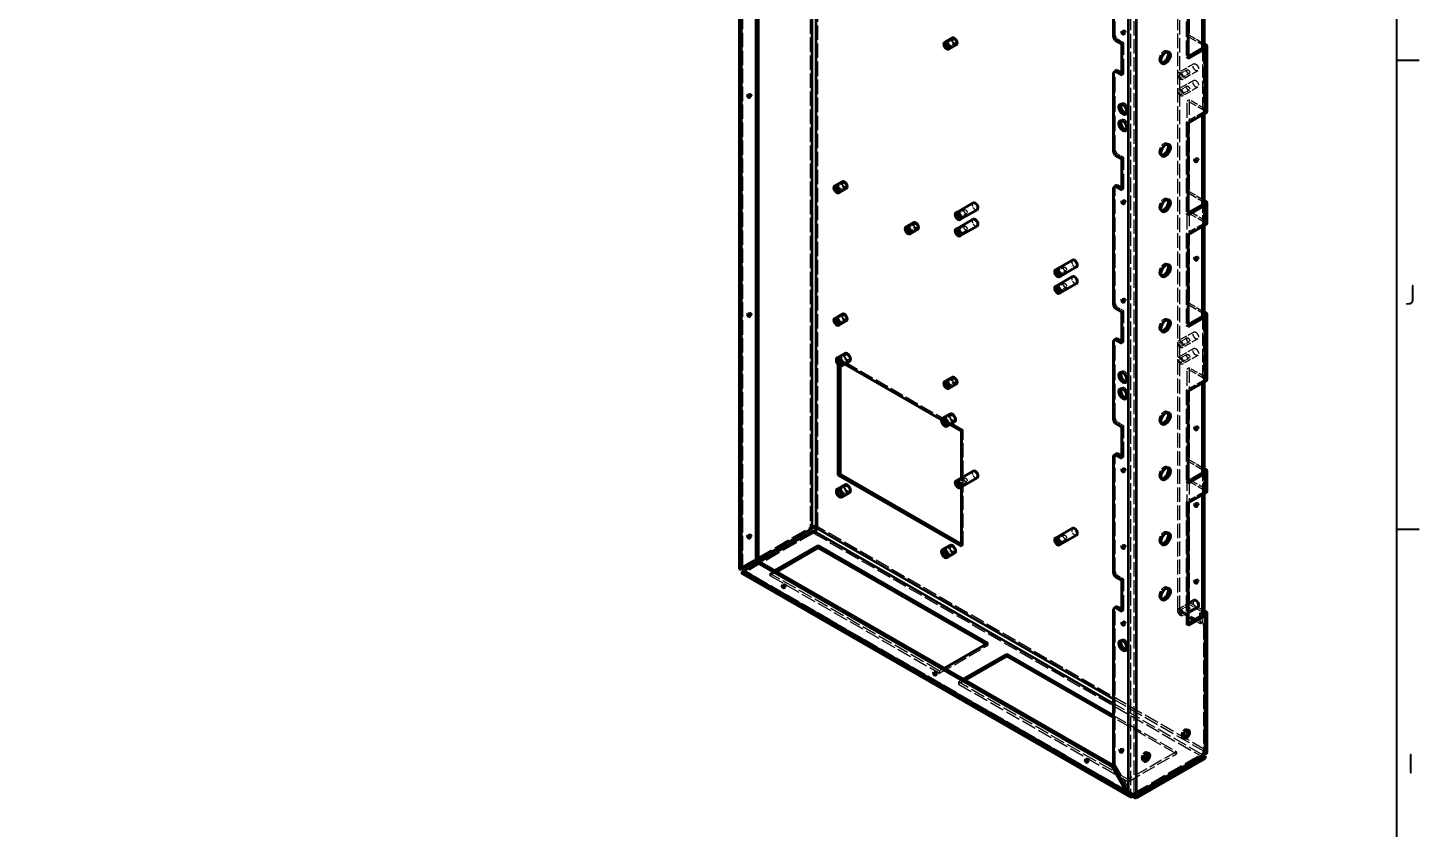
# Model space of a CAD drawing. Header units: millimetres. Extents: x 0 to 2378, y 0 to 1682.
# Drawn here: x 1929.4 to 2344.8, y 1172.1 to 1411.3 of the extents above; entities that cross this region are included whole.
import ezdxf

# ---------------------------------------------------------------- set-up
doc = ezdxf.new("R2010")
doc.units = ezdxf.units.MM
doc.header["$LTSCALE"] = 2
doc.linetypes.add('DASHED', pattern=[0.2067, 0.1654, -0.0413])
doc.layers.get('0').update_dxf_attribs({"color": 3, "lineweight": 25})
for name, color, linetype, lineweight in [('가려진 것(ISO)', 2, 'DASHED', 18), ('가려진 좁은 것(ISO)', 2, 'DASHED', 18), ('가시적인 것(ISO)', 3, 'Continuous', 40), ('가시적인 좁은 것(ISO)', 3, 'Continuous', 35), ('경계(ISO)', 7, 'Continuous', 25)]:
    doc.layers.add(name, color=color, linetype=linetype, lineweight=lineweight)
doc.styles.add('문자 텍스트_M2B', font='isocp.shx')

# ---------------------------------------------------------------- blocks, each defined once
blk = doc.blocks.new('경계 Default Border')
at = {"layer": '경계(ISO)'}
for p, q in [((1169, 700.83), (1172.4, 700.83)), ((1169, 630.75), (1172.4, 630.75))]:
    blk.add_line(p, q, dxfattribs=at)
at = {"layer": '경계(ISO)', "flags": 128}
blk.add_lwpolyline([(20, 20), (20, 821), (1169, 821), (1169, 20), (20, 20)], dxfattribs=at)
at = {"layer": '경계(ISO)', "color": 2, "char_height": 3, "attachment_point": 7, "style": '문자 텍스트_M2B'}
for s, insert in [('J', (1170.23, 664.26)), ('I', (1170.71, 594.21))]:
    blk.add_mtext(s, dxfattribs=dict(at, insert=insert))

msp = doc.modelspace()

# ---------------------------------------------------------------- linework, layer by layer
at = {"layer": '가려진 것(ISO)', "ltscale": 13.032638}
msp.add_line((2142.666, 1249.653), (2142.666, 1535.958), dxfattribs=at)
at = {"layer": '가려진 것(ISO)', "ltscale": 12.993296}
msp.add_line((2273.291, 1237.421), (2273.291, 1483.339), dxfattribs=at)
at = {"layer": '가려진 것(ISO)', "ltscale": 13.118032}
msp.add_line((2272.725, 1237.096), (2272.725, 1476.507), dxfattribs=at)
at = {"layer": '가려진 것(ISO)', "ltscale": 13.001935}
for p, q in [((2254.057, 1408.915), (2254.057, 1444.07)), ((2254.057, 1328.796), (2254.057, 1363.95)), ((2254.057, 1248.676), (2254.057, 1283.831))]:
    msp.add_line(p, q, dxfattribs=at)
at = {"layer": '가려진 것(ISO)', "ltscale": 13.546203}
for p, q in [((2275.554, 1408.784), (2275.554, 1436.254)), ((2276.119, 1436.58), (2276.119, 1409.11)), ((2275.271, 1429.902), (2275.271, 1402.432)), ((2275.554, 1362.021), (2275.554, 1389.49)), ((2276.119, 1389.816), (2276.119, 1362.346)), ((2275.271, 1383.138), (2275.271, 1355.668)), ((2275.554, 1328.665), (2275.554, 1356.134)), ((2276.119, 1356.46), (2276.119, 1328.99)), ((2275.271, 1349.782), (2275.271, 1322.312)), ((2275.554, 1281.901), (2275.554, 1309.371)), ((2276.119, 1309.696), (2276.119, 1282.227)), ((2275.271, 1303.018), (2275.271, 1275.549)), ((2275.554, 1239.388), (2275.554, 1276.015)), ((2276.119, 1276.34), (2276.119, 1239.714)), ((2275.271, 1269.662), (2275.271, 1233.036))]:
    msp.add_line(p, q, dxfattribs=at)
at = {"layer": '가려진 것(ISO)', "ltscale": 0.761779}
for p, q in [((2253.492, 1408.589), (2254.057, 1408.915)), ((2256.64, 1410.574), (2256.075, 1410.248)), ((2257.131, 1409.722), (2256.566, 1409.396)), ((2276.119, 1409.11), (2275.554, 1408.784)), ((2254.623, 1407.935), (2254.057, 1407.61)), ((2256.037, 1406.47), (2256.603, 1406.795)), ((2269.523, 1404.368), (2270.089, 1404.042)), ((2267.527, 1400.902), (2268.092, 1400.576)), ((2275.271, 1402.432), (2275.836, 1402.758)), ((2275.271, 1402.432), (2275.836, 1402.106)), ((2254.057, 1398.287), (2253.492, 1397.961)), ((2256.037, 1397.801), (2256.603, 1397.475)), ((2256.037, 1397.149), (2256.603, 1397.475)), ((2144.918, 1391.603), (2144.352, 1391.277)), ((2145.408, 1390.751), (2144.843, 1390.425)), ((2256.038, 1388.73), (2255.472, 1388.404)), ((2276.119, 1389.816), (2275.554, 1389.49)), ((2256.038, 1383.824), (2255.472, 1383.499)), ((2257.734, 1385.783), (2257.169, 1385.458)), ((2257.734, 1380.878), (2257.169, 1380.552)), ((2275.836, 1382.812), (2275.271, 1383.138)), ((2269.523, 1376.735), (2270.089, 1376.409)), ((2253.492, 1374.252), (2254.057, 1374.578)), ((2254.623, 1373.598), (2254.057, 1373.273)), ((2256.037, 1372.133), (2256.603, 1372.458)), ((2267.527, 1373.269), (2268.092, 1372.943)), ((2278.419, 1372.428), (2277.854, 1372.102)), ((2278.91, 1371.575), (2278.345, 1371.25)), ((2254.057, 1363.95), (2253.492, 1363.624)), ((2256.037, 1363.464), (2256.603, 1363.138)), ((2256.037, 1362.813), (2256.603, 1363.138)), ((2256.64, 1359.886), (2256.075, 1359.56)), ((2257.131, 1359.034), (2256.566, 1358.708)), ((2269.523, 1360.221), (2270.089, 1359.895)), ((2275.554, 1362.021), (2276.119, 1362.346)), ((2267.527, 1356.754), (2268.092, 1356.429)), ((2275.271, 1355.668), (2275.836, 1355.994)), ((2275.271, 1355.668), (2275.836, 1355.343)), ((2276.119, 1356.46), (2275.554, 1356.134)), ((2275.836, 1349.456), (2275.271, 1349.782)), ((2278.419, 1342.996), (2277.854, 1342.67)), ((2278.91, 1342.144), (2278.345, 1341.818)), ((2269.523, 1340.763), (2270.089, 1340.437)), ((2267.527, 1337.297), (2268.092, 1336.971)), ((2256.64, 1330.454), (2256.075, 1330.129)), ((2257.131, 1329.602), (2256.566, 1329.276)), ((2144.918, 1326.199), (2144.352, 1325.873)), ((2145.408, 1325.347), (2144.843, 1325.021)), ((2253.492, 1328.47), (2254.057, 1328.796)), ((2254.623, 1327.816), (2254.057, 1327.49)), ((2256.037, 1326.35), (2256.603, 1326.676)), ((2276.119, 1328.99), (2275.554, 1328.665)), ((2269.523, 1324.249), (2270.089, 1323.923)), ((2275.271, 1322.312), (2275.836, 1322.638)), ((2275.271, 1322.312), (2275.836, 1321.987)), ((2254.057, 1318.168), (2253.492, 1317.842)), ((2256.037, 1317.681), (2256.603, 1317.356)), ((2256.037, 1317.03), (2256.603, 1317.356)), ((2267.527, 1320.782), (2268.092, 1320.457)), ((2171.326, 1311.918), (2171.892, 1312.243)), ((2275.554, 1309.371), (2276.119, 1309.696)), ((2256.038, 1308.61), (2255.472, 1308.284)), ((2257.734, 1305.664), (2257.169, 1305.338)), ((2256.038, 1303.705), (2255.472, 1303.379)), ((2257.734, 1300.758), (2257.169, 1300.433)), ((2275.836, 1302.693), (2275.271, 1303.018)), ((2269.523, 1296.616), (2270.089, 1296.29)), ((2253.492, 1294.133), (2254.057, 1294.459)), ((2254.623, 1293.479), (2254.057, 1293.153)), ((2256.037, 1292.013), (2256.603, 1292.339)), ((2267.527, 1293.149), (2268.092, 1292.823)), ((2278.419, 1292.308), (2277.854, 1291.982)), ((2208.096, 1290.743), (2208.661, 1291.069)), ((2278.91, 1291.456), (2278.345, 1291.13)), ((2254.057, 1283.831), (2253.492, 1283.505)), ((2256.037, 1283.344), (2256.603, 1283.019)), ((2256.037, 1282.693), (2256.603, 1283.019)), ((2256.64, 1279.767), (2256.075, 1279.441)), ((2269.523, 1280.101), (2270.089, 1279.775)), ((2275.554, 1281.901), (2276.119, 1282.227)), ((2257.131, 1278.914), (2256.566, 1278.588)), ((2267.527, 1276.635), (2268.092, 1276.309)), ((2275.271, 1275.549), (2275.836, 1275.874)), ((2275.271, 1275.549), (2275.836, 1275.223)), ((2275.554, 1276.015), (2276.119, 1276.34)), ((2275.836, 1269.337), (2275.271, 1269.662)), ((2278.419, 1269.417), (2277.854, 1269.091)), ((2278.91, 1268.564), (2278.345, 1268.239)), ((2144.918, 1259.978), (2144.352, 1259.652)), ((2145.408, 1259.125), (2144.843, 1258.8)), ((2163.548, 1261.869), (2162.982, 1262.195)), ((2163.548, 1261.677), (2162.982, 1262.003)), ((2163.948, 1260.985), (2163.948, 1260.33)), ((2164.113, 1260.889), (2164.113, 1260.235)), ((2164.679, 1261.869), (2165.245, 1262.195)), ((2269.523, 1260.643), (2270.089, 1260.318)), ((2208.096, 1257.058), (2208.661, 1256.732)), ((2208.096, 1256.406), (2208.661, 1256.732)), ((2256.64, 1256.875), (2256.075, 1256.549)), ((2257.131, 1256.023), (2256.566, 1255.697)), ((2267.527, 1257.177), (2268.092, 1256.851)), ((2143.3, 1249.097), (2142.735, 1248.771)), ((2150.961, 1248.266), (2150.961, 1247.612)), ((2253.492, 1248.35), (2254.057, 1248.676)), ((2254.623, 1247.696), (2254.057, 1247.37)), ((2256.037, 1246.23), (2256.603, 1246.556)), ((2278.419, 1246.525), (2277.854, 1246.2)), ((2155.241, 1245.122), (2154.676, 1244.796)), ((2155.732, 1244.269), (2155.167, 1243.943)), ((2269.523, 1244.129), (2270.089, 1243.803)), ((2278.91, 1245.673), (2278.345, 1245.347)), ((2254.057, 1238.048), (2253.492, 1237.722)), ((2267.527, 1240.663), (2268.092, 1240.337)), ((2275.554, 1239.388), (2276.119, 1239.714)), ((2256.037, 1237.562), (2256.603, 1237.236)), ((2256.037, 1236.91), (2256.603, 1237.236)), ((2256.64, 1233.984), (2256.075, 1233.658)), ((2273.291, 1237.421), (2272.725, 1237.096)), ((2279.513, 1236.457), (2280.079, 1236.782)), ((2280.079, 1236.782), (2280.645, 1236.457)), ((2257.131, 1233.132), (2256.566, 1232.806)), ((2275.836, 1233.362), (2275.271, 1233.036)), ((2275.271, 1233.036), (2275.836, 1232.71)), ((2280.079, 1233.512), (2279.513, 1233.186)), ((2280.928, 1233.024), (2280.362, 1233.349)), ((2280.362, 1232.698), (2280.928, 1233.024)), ((2216.015, 1227.418), (2216.015, 1226.764)), ((2256.038, 1228.491), (2255.472, 1228.165)), ((2257.734, 1225.544), (2257.169, 1225.218)), ((2200.496, 1219.061), (2199.93, 1218.735)), ((2200.987, 1218.209), (2200.421, 1217.883)), ((2201.59, 1219.111), (2201.59, 1218.457)), ((2207.247, 1215.853), (2207.247, 1215.199)), ((2275.404, 1201.712), (2275.969, 1201.387)), ((2274.006, 1199.286), (2274.572, 1198.96)), ((2245.751, 1193), (2245.185, 1192.675)), ((2256.075, 1195.967), (2255.509, 1195.641)), ((2256.566, 1195.114), (2256, 1194.789)), ((2262.127, 1192.445), (2262.693, 1192.119)), ((2263.524, 1194.871), (2264.09, 1194.546)), ((2272.301, 1195.005), (2272.301, 1194.351)), ((2279.796, 1194.272), (2279.796, 1193.618)), ((2280.362, 1195.252), (2280.928, 1195.577)), ((2246.242, 1192.148), (2245.676, 1191.822)), ((2253.492, 1190.685), (2254.057, 1191.011)), ((2257.876, 1186.698), (2257.876, 1186.044)), ((2258.583, 1183.173), (2258.017, 1182.847))]:
    msp.add_line(p, q, dxfattribs=at)
at = {"layer": '가려진 것(ISO)', "ltscale": 1.077359}
for p, q in [((2254.057, 1408.915), (2254.623, 1407.935)), ((2254.623, 1398.615), (2254.057, 1398.287)), ((2254.057, 1374.578), (2254.623, 1373.598)), ((2254.623, 1364.278), (2254.057, 1363.95)), ((2254.057, 1328.796), (2254.623, 1327.816)), ((2254.623, 1318.496), (2254.057, 1318.168)), ((2254.057, 1294.459), (2254.623, 1293.479)), ((2254.623, 1284.159), (2254.057, 1283.831)), ((2254.057, 1248.676), (2254.623, 1247.696)), ((2254.623, 1238.376), (2254.057, 1238.048))]:
    msp.add_line(p, q, dxfattribs=at)
at = {"layer": '가려진 것(ISO)', "ltscale": 6.856808}
for p, q in [((2280.645, 1405.852), (2275.554, 1408.784)), ((2280.645, 1386.558), (2275.554, 1389.49)), ((2280.362, 1386.07), (2275.271, 1383.138)), ((2280.645, 1359.089), (2275.554, 1362.021)), ((2280.596, 1358.926), (2280.596, 1353.04)), ((2280.645, 1353.202), (2275.554, 1356.134)), ((2280.362, 1352.714), (2275.271, 1349.782)), ((2280.645, 1325.733), (2275.554, 1328.665)), ((2280.645, 1306.439), (2275.554, 1309.371)), ((2280.362, 1305.95), (2275.271, 1303.018)), ((2275.554, 1281.901), (2280.645, 1278.969)), ((2280.645, 1273.083), (2275.554, 1276.015)), ((2280.596, 1278.806), (2280.596, 1272.92)), ((2280.362, 1272.594), (2275.271, 1269.662))]:
    msp.add_line(p, q, dxfattribs=at)
at = {"layer": '가려진 것(ISO)', "ltscale": 6.094929}
for p, q in [((2276.119, 1409.11), (2280.645, 1406.504)), ((2277.51, 1400.495), (2272.985, 1397.889)), ((2278.688, 1398.45), (2274.162, 1395.844)), ((2277.51, 1395.59), (2272.985, 1392.984)), ((2278.688, 1393.545), (2274.162, 1390.939)), ((2276.119, 1362.346), (2280.645, 1359.74)), ((2276.119, 1328.99), (2280.645, 1326.384)), ((2277.51, 1320.375), (2272.985, 1317.769)), ((2278.688, 1318.33), (2274.162, 1315.724)), ((2277.51, 1315.47), (2272.985, 1312.864)), ((2278.688, 1313.425), (2274.162, 1310.819)), ((2276.119, 1282.227), (2280.645, 1279.621)), ((2275.554, 1239.388), (2280.079, 1236.782)), ((2276.119, 1239.714), (2280.645, 1237.108))]:
    msp.add_line(p, q, dxfattribs=at)
at = {"layer": '가려진 것(ISO)', "ltscale": 3.047415}
for p, q in [((2205.651, 1407.801), (2203.388, 1406.498)), ((2206.298, 1406.677), (2204.035, 1405.374)), ((2275.513, 1398.731), (2273.25, 1397.428)), ((2276.16, 1397.607), (2273.897, 1396.304)), ((2275.513, 1393.826), (2273.25, 1392.523)), ((2276.16, 1392.702), (2273.897, 1391.399)), ((2172.841, 1364.888), (2170.578, 1363.585)), ((2173.488, 1363.765), (2171.225, 1362.462)), ((2209.045, 1356.888), (2206.782, 1355.585)), ((2209.692, 1355.764), (2207.429, 1354.461)), ((2194.125, 1352.632), (2191.862, 1351.329)), ((2194.772, 1351.508), (2192.509, 1350.205)), ((2209.045, 1351.983), (2206.782, 1350.68)), ((2209.692, 1350.859), (2207.429, 1349.556)), ((2238.743, 1339.786), (2236.48, 1338.483)), ((2239.39, 1338.662), (2237.128, 1337.359)), ((2238.743, 1334.881), (2236.48, 1333.578)), ((2239.39, 1333.757), (2237.128, 1332.454)), ((2172.841, 1325.319), (2170.578, 1324.016)), ((2173.488, 1324.195), (2171.225, 1322.892)), ((2275.513, 1318.612), (2273.25, 1317.309)), ((2276.16, 1317.488), (2273.897, 1316.185)), ((2173.6, 1313.539), (2171.338, 1312.236)), ((2275.513, 1313.706), (2273.25, 1312.403)), ((2174.426, 1312.106), (2172.163, 1310.803)), ((2276.16, 1312.583), (2273.897, 1311.28)), ((2205.651, 1306.425), (2203.388, 1305.122)), ((2206.298, 1305.301), (2204.035, 1303.998)), ((2204.996, 1295.46), (2202.733, 1294.157)), ((2205.821, 1294.027), (2203.558, 1292.724)), ((2209.045, 1276.768), (2206.782, 1275.465)), ((2209.692, 1275.645), (2207.429, 1274.342)), ((2173.6, 1274.297), (2171.338, 1272.994)), ((2174.426, 1272.864), (2172.163, 1271.561)), ((2238.743, 1259.666), (2236.48, 1258.363)), ((2204.996, 1256.218), (2202.733, 1254.915)), ((2205.821, 1254.785), (2203.558, 1253.482)), ((2239.39, 1258.542), (2237.128, 1257.239)), ((2275.513, 1238.492), (2273.25, 1237.189)), ((2276.16, 1237.368), (2273.897, 1236.065))]:
    msp.add_line(p, q, dxfattribs=at)
at = {"layer": '가려진 것(ISO)', "ltscale": 2.666475}
for p, q in [((2256.603, 1406.795), (2254.623, 1407.935)), ((2256.603, 1372.458), (2254.623, 1373.598)), ((2256.603, 1326.676), (2254.623, 1327.816)), ((2256.603, 1292.339), (2254.623, 1293.479)), ((2256.603, 1246.556), (2254.623, 1247.696))]:
    msp.add_line(p, q, dxfattribs=at)
at = {"layer": '가려진 것(ISO)', "ltscale": 13.788098}
for p, q in [((2256.603, 1397.475), (2256.603, 1406.795)), ((2256.603, 1363.138), (2256.603, 1372.458)), ((2256.603, 1317.356), (2256.603, 1326.676)), ((2256.603, 1283.019), (2256.603, 1292.339)), ((2256.603, 1237.236), (2256.603, 1246.556))]:
    msp.add_line(p, q, dxfattribs=at)
at = {"layer": '가려진 것(ISO)', "ltscale": 11.803054}
for p, q in [((2280.079, 1405.201), (2280.079, 1385.255)), ((2280.079, 1325.081), (2280.079, 1305.136))]:
    msp.add_line(p, q, dxfattribs=at)
at = {"layer": '가려진 것(ISO)', "ltscale": 14.095494}
for p, q in [((2280.569, 1405.57), (2280.569, 1386.515)), ((2280.569, 1325.451), (2280.569, 1306.395))]:
    msp.add_line(p, q, dxfattribs=at)
at = {"layer": '가려진 것(ISO)', "ltscale": 14.271892}
for p, q in [((2280.596, 1405.69), (2280.596, 1386.395)), ((2280.596, 1325.57), (2280.596, 1306.276))]:
    msp.add_line(p, q, dxfattribs=at)
at = {"layer": '가려진 것(ISO)', "ltscale": 14.029995}
for p, q in [((2254.057, 1374.578), (2254.057, 1398.287)), ((2254.057, 1294.459), (2254.057, 1318.168))]:
    msp.add_line(p, q, dxfattribs=at)
at = {"layer": '가려진 것(ISO)', "ltscale": 6.475868}
for p, q in [((2280.928, 1387.047), (2276.119, 1389.816)), ((2280.928, 1353.691), (2276.119, 1356.46)), ((2280.928, 1306.927), (2276.119, 1309.696)), ((2280.928, 1273.571), (2276.119, 1276.34))]:
    msp.add_line(p, q, dxfattribs=at)
at = {"layer": '가려진 것(ISO)', "ltscale": 0.101972}
for p, q in [((2280.569, 1386.515), (2280.645, 1386.558)), ((2280.569, 1353.159), (2280.645, 1353.202)), ((2280.569, 1306.395), (2280.645, 1306.439)), ((2280.569, 1273.039), (2280.645, 1273.083))]:
    msp.add_line(p, q, dxfattribs=at)
at = {"layer": '가려진 것(ISO)', "ltscale": 1.138307}
for p, q in [((2280.645, 1386.558), (2280.645, 1385.581)), ((2280.645, 1353.202), (2280.645, 1352.225)), ((2280.645, 1306.439), (2280.645, 1305.461)), ((2280.645, 1273.083), (2280.645, 1272.106))]:
    msp.add_line(p, q, dxfattribs=at)
at = {"layer": '가려진 것(ISO)', "ltscale": 6.579017}
for p, q in [((2280.569, 1358.807), (2280.569, 1353.159)), ((2280.569, 1278.687), (2280.569, 1273.039))]:
    msp.add_line(p, q, dxfattribs=at)
at = {"layer": '가려진 것(ISO)', "ltscale": 7.615746}
for p, q in [((2280.079, 1358.437), (2280.079, 1351.899)), ((2280.079, 1278.318), (2280.079, 1271.78))]:
    msp.add_line(p, q, dxfattribs=at)
at = {"layer": '가려진 것(ISO)', "ltscale": 2.612929}
msp.add_line((2171.326, 1311.918), (2173.266, 1310.8), dxfattribs=at)
at = {"layer": '가려진 것(ISO)', "ltscale": 1.362127}
msp.add_line((2171.326, 1310.748), (2171.326, 1311.918), dxfattribs=at)
at = {"layer": '가려진 것(ISO)', "ltscale": 12.578616}
msp.add_line((2208.661, 1291.069), (2171.892, 1312.243), dxfattribs=at)
at = {"layer": '가려진 것(ISO)', "ltscale": 2.23791}
msp.add_line((2171.892, 1312.243), (2171.892, 1310.322), dxfattribs=at)
at = {"layer": '가려진 것(ISO)', "ltscale": 3.343554}
msp.add_line((2202.179, 1294.151), (2204.662, 1292.721), dxfattribs=at)
at = {"layer": '가려진 것(ISO)', "ltscale": 12.699565}
msp.add_line((2208.661, 1256.732), (2208.661, 1291.069), dxfattribs=at)
at = {"layer": '가려진 것(ISO)', "ltscale": 3.172276}
msp.add_line((2208.096, 1276.835), (2208.096, 1274.112), dxfattribs=at)
at = {"layer": '가려진 것(ISO)', "ltscale": 14.126754}
for p, q in [((2142.335, 1250.113), (2162.982, 1262.003)), ((2163.948, 1260.33), (2143.3, 1248.44)), ((2259.714, 1182.71), (2280.362, 1194.6))]:
    msp.add_line(p, q, dxfattribs=at)
at = {"layer": '가려진 것(ISO)', "ltscale": 0.223049}
for p, q in [((2162.982, 1262.003), (2162.982, 1262.195)), ((2164.113, 1260.235), (2163.948, 1260.33)), ((2253.492, 1190.874), (2253.657, 1190.779))]:
    msp.add_line(p, q, dxfattribs=at)
at = {"layer": '가려진 것(ISO)', "ltscale": 10.946984}
for p, q in [((2143.3, 1249.097), (2147.826, 1251.723)), ((2258.183, 1182.94), (2253.657, 1190.779)), ((2254.057, 1191.011), (2258.583, 1183.173))]:
    msp.add_line(p, q, dxfattribs=at)
at = {"layer": '가려진 것(ISO)', "ltscale": 6.121499}
msp.add_line((2147.845, 1251.712), (2143.3, 1249.094), dxfattribs=at)
at = {"layer": '가려진 것(ISO)', "ltscale": 13.191597}
msp.add_line((2258.75, 1182.342), (2143.066, 1248.96), dxfattribs=at)
at = {"layer": '가려진 것(ISO)', "ltscale": 1.931167}
for p, q in [((2150.961, 1248.266), (2152.395, 1249.092)), ((2203.024, 1219.937), (2201.59, 1219.111)), ((2207.247, 1215.853), (2208.681, 1216.679))]:
    msp.add_line(p, q, dxfattribs=at)
at = {"layer": '가려진 것(ISO)', "ltscale": 2.695997}
for p, q in [((2152.963, 1248.765), (2150.961, 1247.612)), ((2209.249, 1216.352), (2207.247, 1215.199))]:
    msp.add_line(p, q, dxfattribs=at)
at = {"layer": '가려진 것(ISO)', "ltscale": 13.322913}
for p, q in [((2201.59, 1219.111), (2150.961, 1248.266)), ((2150.961, 1247.612), (2201.59, 1218.457)), ((2257.876, 1186.698), (2207.247, 1215.853)), ((2207.247, 1215.199), (2257.876, 1186.044))]:
    msp.add_line(p, q, dxfattribs=at)
at = {"layer": '가려진 것(ISO)', "ltscale": 12.652134}
msp.add_line((2254.057, 1191.011), (2254.057, 1238.048), dxfattribs=at)
at = {"layer": '가려진 것(ISO)', "ltscale": 3.840503}
msp.add_line((2275.836, 1239.292), (2272.985, 1237.65), dxfattribs=at)
at = {"layer": '가려진 것(ISO)', "ltscale": 4.190233}
msp.add_line((2275.836, 1235.304), (2272.725, 1237.096), dxfattribs=at)
at = {"layer": '가려진 것(ISO)', "ltscale": 11.611031}
msp.add_line((2280.079, 1233.512), (2273.291, 1237.421), dxfattribs=at)
at = {"layer": '가려진 것(ISO)', "ltscale": 2.254327}
msp.add_line((2275.836, 1236.568), (2274.162, 1235.605), dxfattribs=at)
at = {"layer": '가려진 것(ISO)', "ltscale": 2.681236}
msp.add_line((2279.513, 1233.186), (2277.522, 1234.333), dxfattribs=at)
at = {"layer": '가려진 것(ISO)', "ltscale": 2.670887}
for p, q in [((2279.513, 1233.186), (2279.513, 1235.479)), ((2280.079, 1233.512), (2280.079, 1235.805))]:
    msp.add_line(p, q, dxfattribs=at)
at = {"layer": '가려진 것(ISO)', "ltscale": 0.758838}
msp.add_line((2280.928, 1236.294), (2280.928, 1235.642), dxfattribs=at)
at = {"layer": '가려진 것(ISO)', "ltscale": 12.524861}
msp.add_line((2280.596, 1233.024), (2280.596, 1194.926), dxfattribs=at)
at = {"layer": '가려진 것(ISO)', "ltscale": 12.33672}
for p, q in [((2201.59, 1218.457), (2216.015, 1226.764)), ((2272.301, 1195.005), (2257.876, 1186.698)), ((2257.876, 1186.044), (2272.301, 1194.351))]:
    msp.add_line(p, q, dxfattribs=at)
at = {"layer": '가려진 것(ISO)', "ltscale": 0.764731}
msp.add_line((2216.015, 1226.764), (2215.447, 1227.091), dxfattribs=at)
at = {"layer": '가려진 것(ISO)', "ltscale": 12.868892}
for p, q in [((2253.492, 1205.836), (2272.301, 1195.005)), ((2272.301, 1194.351), (2253.492, 1205.182))]:
    msp.add_line(p, q, dxfattribs=at)
at = {"layer": '가려진 것(ISO)', "ltscale": 0.758826}
msp.add_line((2280.36, 1193.947), (2279.796, 1194.272), dxfattribs=at)
at = {"layer": '가려진 것(ISO)', "ltscale": 1.523657}
msp.add_line((2279.796, 1193.618), (2280.928, 1192.966), dxfattribs=at)
at = {"layer": '가려진 것(ISO)', "ltscale": 0.222007}
msp.add_line((2253.657, 1190.779), (2253.493, 1190.684), dxfattribs=at)
at = {"layer": '가려진 것(ISO)', "ltscale": 0.221659}
msp.add_line((2258.183, 1182.94), (2258.018, 1182.846), dxfattribs=at)
at = {"layer": '가려진 것(ISO)', "ltscale": 0.329824}
msp.add_line((2259.314, 1182.286), (2259.559, 1182.145), dxfattribs=at)
at = {"layer": '가려진 것(ISO)', "ltscale": 2.942724}
for centre in [(2256.886, 1410.148), (2145.163, 1391.177), (2278.665, 1372.002), (2256.886, 1359.46), (2278.665, 1342.57), (2256.886, 1330.028), (2145.163, 1325.773), (2278.665, 1291.882), (2256.886, 1279.34), (2278.665, 1268.991), (2145.163, 1259.552), (2256.886, 1256.449), (2278.665, 1246.099), (2155.487, 1244.695), (2256.886, 1233.558), (2200.742, 1218.635), (2245.996, 1192.574), (2256.32, 1195.54)]:
    msp.add_ellipse(centre, major_axis=(-0.245, 0.426), ratio=0.5780931, dxfattribs=at)
at = {"layer": '가려진 것(ISO)', "ltscale": 3.530331}
for centre in [(2205.974, 1407.239), (2173.164, 1364.326), (2212.197, 1357.955), (2194.448, 1352.07), (2212.197, 1353.05), (2241.895, 1340.853), (2241.895, 1335.947), (2173.164, 1324.757), (2205.974, 1305.863), (2212.197, 1277.835), (2241.895, 1260.733), (2278.099, 1239.233)]:
    msp.add_ellipse(centre, major_axis=(0.589, -1.023), ratio=0.5780931, start_param=3.1415927, end_param=6.2831853, dxfattribs=at)
at = {"layer": '가려진 것(ISO)', "ltscale": 3.879783}
for centre in [(2205.974, 1407.239), (2273.574, 1396.866), (2275.836, 1398.169), (2273.574, 1391.961), (2275.836, 1393.264), (2173.164, 1364.326), (2209.368, 1356.326), (2194.448, 1352.07), (2209.368, 1351.421), (2239.067, 1339.224), (2239.067, 1334.319), (2173.164, 1324.757), (2273.574, 1316.747), (2275.836, 1318.05), (2275.836, 1313.144), (2273.574, 1311.841), (2205.974, 1305.863), (2209.368, 1276.207), (2239.067, 1259.104), (2275.836, 1237.93), (2273.574, 1236.627)]:
    msp.add_ellipse(centre, major_axis=(-0.324, 0.562), ratio=0.5780931, dxfattribs=at)
at = {"layer": '가려진 것(ISO)', "ltscale": 7.073884}
for centre in [(2268.525, 1402.635), (2268.525, 1375.002), (2268.525, 1358.488), (2268.525, 1339.03), (2268.525, 1322.515), (2268.525, 1294.882), (2268.525, 1278.368), (2268.525, 1258.91), (2268.525, 1242.396)]:
    msp.add_ellipse(centre, major_axis=(0.998, 1.733), ratio=0.5780931, start_param=5.9969973, end_param=9.710966, dxfattribs=at)
at = {"layer": '가려진 것(ISO)', "ltscale": 7.060761}
for centre in [(2278.099, 1399.472), (2273.574, 1396.866), (2273.574, 1391.961), (2278.099, 1394.567), (2273.574, 1316.747), (2278.099, 1319.353), (2273.574, 1311.841), (2278.099, 1314.448), (2273.574, 1236.627)]:
    msp.add_ellipse(centre, major_axis=(-0.589, 1.023), ratio=0.5780931, dxfattribs=at)
at = {"layer": '가려진 것(ISO)', "ltscale": 6.182315}
for centre in [(2256.886, 1387.257), (2256.886, 1382.351), (2256.886, 1307.137), (2256.886, 1302.232), (2256.886, 1227.017)]:
    msp.add_ellipse(centre, major_axis=(0.848, -1.473), ratio=0.5780931, start_param=5.9446408, end_param=9.7633224, dxfattribs=at)
at = {"layer": '가려진 것(ISO)', "ltscale": 0.797737}
for centre in [(2279.796, 1386.395), (2279.796, 1353.04), (2279.796, 1306.276), (2279.796, 1272.92)]:
    msp.add_ellipse(centre, major_axis=(0.8, 0), ratio=0.5758617, start_param=5.4977871, end_param=6.5449847, dxfattribs=at)
at = {"layer": '가려진 것(ISO)', "ltscale": 1.196656}
for centre, major_axis, ratio, start_param, end_param in [((2279.796, 1386.395), (1.6, 0), 0.5758617, 0, 0.7853982), ((2279.796, 1353.04), (1.6, 0), 0.5758617, 0, 0.7853982), ((2279.796, 1306.276), (1.6, 0), 0.5758617, 0, 0.7853982), ((2279.796, 1272.92), (1.6, 0), 0.5758617, 0, 0.7853982), ((2279.796, 1233.024), (0.8, 0), 0.5758617, 5.4977871, 7.0685835), ((2279.796, 1194.926), (0.399, 0.693), 0.5780931, 3.9250571, 5.4958534), ((2279.796, 1194.926), (0.8, 0), 0.5758617, 5.4977871, 7.0685835), ((2279.796, 1194.926), (1.6, 0), 0.5758617, 0, 0.7853982)]:
    msp.add_ellipse(centre, major_axis=major_axis, ratio=ratio, start_param=start_param, end_param=end_param, dxfattribs=at)
at = {"layer": '가려진 것(ISO)', "ltscale": 4.128709}
for centre in [(2174.013, 1312.823), (2205.409, 1294.743), (2174.013, 1273.581), (2205.409, 1255.501)]:
    msp.add_ellipse(centre, major_axis=(0.689, -1.196), ratio=0.5780931, start_param=3.1415927, end_param=6.2831853, dxfattribs=at)
at = {"layer": '가려진 것(ISO)', "ltscale": 4.94729}
for centre in [(2174.013, 1312.823), (2205.409, 1294.743), (2174.013, 1273.581), (2205.409, 1255.501)]:
    msp.add_ellipse(centre, major_axis=(-0.413, 0.716), ratio=0.5780931, dxfattribs=at)
at = {"layer": '가려진 것(ISO)', "ltscale": 2.393412}
for centre, major_axis, ratio, start_param, end_param in [((2164.113, 1261.543), (1.6, 0), 0.5758617, 0.7853982, 2.3561945), ((2164.113, 1261.543), (-0.798, -1.387), 0.5780931, 0.7834645, 2.3542608), ((2279.796, 1194.926), (-0.798, -1.387), 0.5780931, 0.7834645, 2.3542608)]:
    msp.add_ellipse(centre, major_axis=major_axis, ratio=ratio, start_param=start_param, end_param=end_param, dxfattribs=at)
at = {"layer": '가려진 것(ISO)', "ltscale": 1.455164}
for centre, major_axis, ratio, start_param, end_param in [((2143.866, 1249.423), (0.8, 0.462), 0.0016725, 2.3552276, 3.9260239), ((2258.749, 1183.266), (0.566, -0.979), 0.5769785, 4.7114221, 6.2822185)]:
    msp.add_ellipse(centre, major_axis=major_axis, ratio=ratio, start_param=start_param, end_param=end_param, dxfattribs=at)
at = {"layer": '가려진 것(ISO)', "ltscale": 5.295444}
for centre in [(2274.705, 1200.499), (2262.826, 1193.658)]:
    msp.add_ellipse(centre, major_axis=(0.699, 1.213), ratio=0.5780931, start_param=5.8680848, end_param=9.8398785, dxfattribs=at)
at = {"layer": '가려진 것(ISO)', "ltscale": 0.80604}
msp.add_ellipse((2259.149, 1183.498), major_axis=(0.566, -0.979), ratio=0.5769785, start_param=4.7114221, end_param=5.4968203, dxfattribs=at)
at = {"layer": '가려진 것(ISO)', "ltscale": 0.598278}
msp.add_ellipse((2259.149, 1183.036), major_axis=(0.8, 0), ratio=0.5758617, start_param=4.712389, end_param=5.4977871, dxfattribs=at)
at = {"layer": '가려진 것(ISO)', "ltscale": 1.22289}
msp.add_open_spline([(2141.867, 1249.653), (2141.866, 1249.677), (2141.872, 1249.703), (2141.885, 1249.73), (2141.937, 1249.84), (2142.097, 1249.976), (2142.335, 1250.113)], degree=3, knots=[-0.78539816, -0.78539816, -0.78539816, -0.78539816, -0.62965502, -0.62965502, -0.62965502, 0, 0, 0, 0], dxfattribs=at)
at = {"layer": '가려진 것(ISO)', "ltscale": 0.943371}
msp.add_open_spline([(2142.663, 1249.653), (2142.626, 1249.653), (2142.596, 1249.651), (2142.558, 1249.648), (2142.552, 1249.647), (2142.548, 1249.647), (2142.548, 1249.647), (2142.548, 1249.647), (2142.557, 1249.648), (2142.587, 1249.656), (2142.61, 1249.662), (2142.665, 1249.68), (2142.699, 1249.692), (2142.776, 1249.725), (2142.821, 1249.746), (2142.877, 1249.776), (2142.887, 1249.782), (2142.898, 1249.788)], degree=3, knots=[0.00122001, 0.00122001, 0.00122001, 0.00122001, 0.0445376, 0.0445376, 0.08531395, 0.08531395, 0.08561374, 0.08561374, 0.12270622, 0.12270622, 0.15867402, 0.15867402, 0.1963105, 0.1963105, 0.23809845, 0.23809845, 0.24789216, 0.24789216, 0.24789216, 0.24789216], dxfattribs=at)
at = {"layer": '가려진 것(ISO)', "ltscale": 1.218876}
msp.add_open_spline([(2143.3, 1248.44), (2143.005, 1248.27), (2142.774, 1248.209), (2142.667, 1248.268)], degree=3, dxfattribs=at)
at = {"layer": '가려진 것(ISO)', "ltscale": 0.931842}
msp.add_open_spline([(2143.298, 1249.096), (2143.239, 1249.061), (2143.185, 1249.024), (2143.101, 1248.959), (2143.068, 1248.93), (2143.026, 1248.891), (2143.014, 1248.877), (2143.006, 1248.868), (2143.005, 1248.867), (2143.005, 1248.867), (2143.006, 1248.868), (2143.013, 1248.878), (2143.022, 1248.89), (2143.043, 1248.922), (2143.054, 1248.94), (2143.066, 1248.96)], degree=3, knots=[0, 0, 0, 0, 0.05443853, 0.05443853, 0.10276192, 0.10276192, 0.14297232, 0.14297232, 0.16065327, 0.16065327, 0.17932472, 0.17932472, 0.21540633, 0.21540633, 0.24351067, 0.24351067, 0.24351067, 0.24351067], dxfattribs=at)
at = {"layer": '가려진 것(ISO)', "ltscale": 0.761779}
msp.add_open_spline([(2259.149, 1182.575), (2259.149, 1182.498), (2259.149, 1182.422), (2259.149, 1182.268), (2259.149, 1182.191), (2259.149, 1182.114)], degree=3, knots=[0, 0, 0, 0, 0.1, 0.1, 0.2, 0.2, 0.2, 0.2], dxfattribs=at)
at = {"layer": '가려진 것(ISO)', "ltscale": 0.194407}
msp.add_open_spline([(2259.314, 1182.286), (2259.314, 1182.231), (2259.314, 1182.175), (2259.314, 1182.119)], degree=3, dxfattribs=at)
at = {"layer": '가려진 좁은 것(ISO)', "ltscale": 13.032638}
for p, q in [((2162.982, 1548.5), (2162.982, 1262.195)), ((2165.245, 1262.195), (2165.245, 1548.5)), ((2259.714, 1182.71), (2259.714, 1469.015))]:
    msp.add_line(p, q, dxfattribs=at)
at = {"layer": '가려진 좁은 것(ISO)', "ltscale": 12.990534}
for p, q in [((2142.9, 1249.79), (2142.9, 1535.17)), ((2258.583, 1468.553), (2258.583, 1183.173))]:
    msp.add_line(p, q, dxfattribs=at)
at = {"layer": '가려진 좁은 것(ISO)', "ltscale": 14.271892}
for p, q in [((2280.362, 1405.364), (2280.362, 1386.07)), ((2280.362, 1325.244), (2280.362, 1305.95))]:
    msp.add_line(p, q, dxfattribs=at)
at = {"layer": '가려진 좁은 것(ISO)', "ltscale": 1.517776}
for p, q in [((2280.928, 1406.341), (2280.928, 1405.038)), ((2280.928, 1359.577), (2280.928, 1358.274)), ((2280.928, 1326.221), (2280.928, 1324.918)), ((2280.928, 1279.458), (2280.928, 1278.155))]:
    msp.add_line(p, q, dxfattribs=at)
at = {"layer": '가려진 좁은 것(ISO)', "ltscale": 6.856808}
for p, q in [((2280.362, 1358.6), (2280.362, 1352.714)), ((2280.362, 1278.48), (2280.362, 1272.594))]:
    msp.add_line(p, q, dxfattribs=at)
at = {"layer": '가려진 좁은 것(ISO)', "ltscale": 13.191421}
for p, q in [((2164.113, 1260.235), (2279.796, 1193.618)), ((2280.928, 1195.577), (2165.245, 1262.195))]:
    msp.add_line(p, q, dxfattribs=at)
at = {"layer": '가려진 좁은 것(ISO)', "ltscale": 0.761779}
for p, q in [((2142.9, 1249.787), (2142.335, 1250.113)), ((2143.3, 1248.44), (2143.3, 1249.094)), ((2280.362, 1194.6), (2280.928, 1194.274)), ((2260.28, 1182.384), (2259.714, 1182.71))]:
    msp.add_line(p, q, dxfattribs=at)
at = {"layer": '가려진 좁은 것(ISO)', "ltscale": 13.100196}
msp.add_line((2258.183, 1182.94), (2143.3, 1249.097), dxfattribs=at)
at = {"layer": '가려진 좁은 것(ISO)', "ltscale": 13.229207}
for p, q in [((2143.3, 1249.094), (2259.314, 1182.286)), ((2259.314, 1181.632), (2143.3, 1248.44))]:
    msp.add_line(p, q, dxfattribs=at)
at = {"layer": '가려진 좁은 것(ISO)', "ltscale": 0.758838}
for p, q in [((2280.928, 1236.945), (2280.928, 1236.294)), ((2280.362, 1232.698), (2280.362, 1233.349))]:
    msp.add_line(p, q, dxfattribs=at)
at = {"layer": '가려진 좁은 것(ISO)', "ltscale": 12.524861}
msp.add_line((2280.362, 1232.698), (2280.362, 1194.6), dxfattribs=at)
at = {"layer": '가려진 좁은 것(ISO)', "ltscale": 13.131522}
msp.add_line((2253.492, 1210.725), (2280.362, 1195.252), dxfattribs=at)
at = {"layer": '가려진 좁은 것(ISO)', "ltscale": 12.855069}
msp.add_line((2279.796, 1194.272), (2253.492, 1209.42), dxfattribs=at)
at = {"layer": '가시적인 것(ISO)'}
for p, q in [((2141.866, 1249.653), (2141.866, 1535.958)), ((2146.86, 1527.006), (2146.86, 1252.09)), ((2147.426, 1527.142), (2147.426, 1252.416)), ((2253.492, 1408.589), (2253.492, 1443.744)), ((2275.836, 1402.106), (2275.836, 1429.576)), ((2280.079, 1432.019), (2280.079, 1405.201)), ((2280.645, 1432.345), (2280.645, 1405.852)), ((2254.057, 1407.61), (2253.492, 1408.589)), ((2205.385, 1408.262), (2203.123, 1406.959)), ((2206.563, 1406.217), (2204.3, 1404.914)), ((2254.057, 1407.61), (2256.037, 1406.47)), ((2256.037, 1406.47), (2256.037, 1397.149)), ((2275.836, 1402.758), (2280.362, 1405.364)), ((2280.928, 1405.038), (2275.836, 1402.106)), ((2280.645, 1405.852), (2280.569, 1405.809)), ((2280.569, 1405.809), (2280.569, 1405.57)), ((2280.645, 1406.504), (2280.928, 1406.341)), ((2281.396, 1405.69), (2281.396, 1386.395)), ((2253.492, 1397.961), (2254.057, 1398.29)), ((2253.492, 1374.252), (2253.492, 1397.961)), ((2254.057, 1398.29), (2254.623, 1398.615)), ((2256.037, 1397.149), (2254.057, 1398.29)), ((2254.623, 1398.615), (2256.037, 1397.801)), ((2275.836, 1382.812), (2280.928, 1385.744)), ((2280.079, 1385.255), (2280.079, 1358.437)), ((2280.645, 1385.581), (2280.645, 1359.089)), ((2275.836, 1355.343), (2275.836, 1382.812)), ((2254.057, 1373.273), (2253.492, 1374.252)), ((2254.057, 1373.273), (2256.037, 1372.133)), ((2256.037, 1372.133), (2256.037, 1362.813)), ((2172.576, 1365.349), (2170.313, 1364.046)), ((2173.753, 1363.304), (2171.491, 1362.001)), ((2253.492, 1363.624), (2254.057, 1363.953)), ((2253.492, 1328.47), (2253.492, 1363.624)), ((2254.057, 1363.953), (2254.623, 1364.278)), ((2256.037, 1362.813), (2254.057, 1363.953)), ((2254.623, 1364.278), (2256.037, 1363.464)), ((2211.608, 1358.978), (2206.517, 1356.046)), ((2275.836, 1355.994), (2280.362, 1358.6)), ((2280.645, 1359.089), (2280.569, 1359.045)), ((2280.569, 1359.045), (2280.569, 1358.807)), ((2280.645, 1359.74), (2280.928, 1359.577)), ((2281.396, 1358.926), (2281.396, 1353.04)), ((2212.786, 1356.932), (2207.694, 1354.001)), ((2280.928, 1358.274), (2275.836, 1355.343)), ((2193.859, 1353.092), (2191.597, 1351.789)), ((2195.037, 1351.047), (2192.774, 1349.744)), ((2211.608, 1354.072), (2206.517, 1351.14)), ((2212.786, 1352.027), (2207.694, 1349.095)), ((2275.836, 1349.456), (2280.928, 1352.388)), ((2280.079, 1351.899), (2280.079, 1325.081)), ((2280.645, 1352.225), (2280.645, 1325.733)), ((2275.836, 1321.987), (2275.836, 1349.456)), ((2241.306, 1341.875), (2236.215, 1338.943)), ((2242.484, 1339.83), (2237.393, 1336.898)), ((2241.306, 1336.97), (2236.215, 1334.038)), ((2242.484, 1334.925), (2237.393, 1331.993)), ((2172.576, 1325.78), (2170.313, 1324.477)), ((2254.057, 1327.49), (2253.492, 1328.47)), ((2254.057, 1327.49), (2256.037, 1326.35)), ((2256.037, 1326.35), (2256.037, 1317.03)), ((2280.645, 1325.733), (2280.569, 1325.689)), ((2280.569, 1325.689), (2280.569, 1325.451)), ((2280.645, 1326.384), (2280.928, 1326.221)), ((2281.396, 1325.57), (2281.396, 1306.276)), ((2173.753, 1323.735), (2171.491, 1322.432)), ((2275.836, 1322.638), (2280.362, 1325.244)), ((2280.928, 1324.918), (2275.836, 1321.987)), ((2253.492, 1317.842), (2254.057, 1318.17)), ((2253.492, 1294.133), (2253.492, 1317.842)), ((2254.057, 1318.17), (2254.623, 1318.496)), ((2256.037, 1317.03), (2254.057, 1318.17)), ((2254.623, 1318.496), (2256.037, 1317.681)), ((2173.324, 1314.019), (2171.062, 1312.716)), ((2171.326, 1277.581), (2171.326, 1310.748)), ((2171.892, 1310.322), (2171.892, 1277.906)), ((2174.702, 1311.627), (2172.439, 1310.324)), ((2173.266, 1310.8), (2202.179, 1294.151)), ((2205.385, 1306.886), (2203.123, 1305.583)), ((2206.563, 1304.841), (2204.3, 1303.538)), ((2275.836, 1302.693), (2280.928, 1305.624)), ((2280.079, 1305.136), (2280.079, 1278.318)), ((2280.645, 1305.461), (2280.645, 1278.969)), ((2275.836, 1275.223), (2275.836, 1302.693)), ((2204.72, 1295.939), (2202.457, 1294.636)), ((2206.097, 1293.548), (2203.834, 1292.245)), ((2204.662, 1292.721), (2208.096, 1290.743)), ((2254.057, 1293.153), (2253.492, 1294.133)), ((2254.057, 1293.153), (2256.037, 1292.013)), ((2208.096, 1290.743), (2208.096, 1276.835)), ((2256.037, 1292.013), (2256.037, 1282.693)), ((2253.492, 1283.505), (2254.057, 1283.833)), ((2254.057, 1283.833), (2254.623, 1284.159)), ((2256.037, 1282.693), (2254.057, 1283.833)), ((2254.623, 1284.159), (2256.037, 1283.344)), ((2253.492, 1248.35), (2253.492, 1283.505)), ((2280.645, 1279.621), (2280.928, 1279.458)), ((2171.326, 1277.581), (2171.892, 1277.906)), ((2208.096, 1256.406), (2171.326, 1277.581)), ((2171.892, 1277.906), (2208.096, 1257.058)), ((2211.608, 1278.858), (2206.517, 1275.926)), ((2212.786, 1276.813), (2207.694, 1273.881)), ((2275.836, 1275.874), (2280.362, 1278.48)), ((2280.928, 1278.155), (2275.836, 1275.223)), ((2280.645, 1278.969), (2280.569, 1278.925)), ((2280.569, 1278.925), (2280.569, 1278.687)), ((2281.396, 1278.806), (2281.396, 1272.92)), ((2173.324, 1274.777), (2171.062, 1273.473)), ((2174.702, 1272.385), (2172.439, 1271.082)), ((2208.096, 1274.112), (2208.096, 1256.406)), ((2275.836, 1269.337), (2280.928, 1272.268)), ((2280.079, 1271.78), (2280.079, 1236.131)), ((2280.645, 1272.106), (2280.645, 1236.457)), ((2275.836, 1232.71), (2275.836, 1269.337)), ((2163.548, 1261.677), (2142.9, 1249.787)), ((2163.948, 1260.985), (2147.845, 1251.712)), ((2163.548, 1261.869), (2163.548, 1261.677)), ((2164.113, 1260.889), (2163.948, 1260.985)), ((2241.306, 1261.756), (2236.215, 1258.824)), ((2242.484, 1259.711), (2237.393, 1256.779)), ((2152.395, 1249.092), (2165.386, 1256.573)), ((2165.386, 1255.919), (2152.963, 1248.765)), ((2165.386, 1256.573), (2216.015, 1227.418)), ((2165.386, 1256.573), (2165.386, 1255.919)), ((2215.447, 1227.091), (2165.386, 1255.919)), ((2204.72, 1256.697), (2202.457, 1255.394)), ((2146.86, 1252.09), (2142.335, 1249.464)), ((2142.735, 1248.771), (2147.26, 1251.397)), ((2142.9, 1249.79), (2147.426, 1252.416)), ((2147.426, 1252.416), (2146.86, 1252.09)), ((2147.826, 1251.723), (2147.26, 1251.397)), ((2147.26, 1251.397), (2253.092, 1190.453)), ((2147.826, 1251.723), (2253.492, 1190.874)), ((2206.097, 1254.305), (2203.834, 1253.002)), ((2142.9, 1249.79), (2142.335, 1249.464)), ((2258.351, 1181.649), (2142.667, 1248.267)), ((2254.057, 1247.37), (2253.492, 1248.35)), ((2254.057, 1247.37), (2256.037, 1246.23)), ((2256.037, 1246.23), (2256.037, 1236.91)), ((2253.492, 1237.722), (2254.057, 1238.05)), ((2254.057, 1238.05), (2254.623, 1238.376)), ((2256.037, 1236.91), (2254.057, 1238.05)), ((2254.623, 1238.376), (2256.037, 1237.562)), ((2277.51, 1240.256), (2275.836, 1239.292)), ((2278.688, 1238.211), (2275.836, 1236.568)), ((2253.492, 1190.685), (2253.492, 1237.722)), ((2280.928, 1236.294), (2275.836, 1233.362)), ((2280.928, 1235.642), (2275.836, 1232.71)), ((2277.522, 1234.333), (2275.836, 1235.304)), ((2279.513, 1236.457), (2280.079, 1236.131)), ((2279.513, 1235.479), (2279.513, 1236.457)), ((2280.079, 1236.131), (2280.645, 1236.457)), ((2280.079, 1235.805), (2280.079, 1236.131)), ((2280.645, 1237.108), (2280.928, 1236.945)), ((2280.645, 1236.457), (2280.928, 1236.294)), ((2281.396, 1236.294), (2281.396, 1194.926)), ((2216.015, 1227.418), (2203.024, 1219.937)), ((2208.681, 1216.679), (2221.672, 1224.16)), ((2221.672, 1223.506), (2209.249, 1216.352)), ((2221.672, 1224.16), (2253.492, 1205.836)), ((2221.672, 1224.16), (2221.672, 1223.506)), ((2253.492, 1205.182), (2221.672, 1223.506)), ((2280.928, 1194.274), (2260.28, 1182.384)), ((2260.28, 1181.73), (2280.928, 1193.62)), ((2260.28, 1181.076), (2280.928, 1192.966)), ((2280.928, 1193.62), (2280.36, 1193.947)), ((2280.928, 1192.966), (2280.928, 1193.62)), ((2253.493, 1190.684), (2253.092, 1190.453)), ((2253.092, 1190.453), (2257.617, 1182.615)), ((2258.017, 1182.847), (2253.492, 1190.685)), ((2258.018, 1182.846), (2257.617, 1182.615)), ((2260.28, 1181.076), (2259.314, 1181.632)), ((2259.559, 1182.145), (2260.28, 1181.73)), ((2260.28, 1181.73), (2260.28, 1181.076))]:
    msp.add_line(p, q, dxfattribs=at)
for centre, major_axis, ratio, start_param, end_param in [((2205.974, 1407.239), (-0.589, 1.023), 0.5780931, 3.1415927, 6.2831853), ((2279.796, 1405.69), (0.8, 0), 0.5758617, 5.4977871, 6.5449847), ((2279.796, 1405.69), (1.6, 0), 0.5758617, 5.4977871, 7.0685835), ((2268.525, 1402.635), (-0.998, -1.733), 0.5780931, 0.286188, 2.8554046), ((2256.886, 1387.257), (-0.848, 1.473), 0.5780931, 0.3385445, 2.8030482), ((2256.886, 1382.351), (-0.848, 1.473), 0.5780931, 0.3385445, 2.8030482), ((2279.796, 1386.395), (1.6, 0), 0.5758617, 5.4977871, 6.2831853), ((2268.525, 1375.002), (-0.998, -1.733), 0.5780931, 0.286188, 2.8554046), ((2173.164, 1364.326), (-0.589, 1.023), 0.5780931, 3.1415927, 6.2831853), ((2212.197, 1357.955), (-0.589, 1.023), 0.5780931, 3.1415927, 6.2831853), ((2268.525, 1358.488), (-0.998, -1.733), 0.5780931, 0.286188, 2.8554046), ((2279.796, 1358.926), (0.8, 0), 0.5758617, 5.4977871, 6.5449847), ((2279.796, 1358.926), (1.6, 0), 0.5758617, 5.4977871, 7.0685835), ((2194.448, 1352.07), (-0.589, 1.023), 0.5780931, 3.1415927, 6.2831853), ((2212.197, 1353.05), (-0.589, 1.023), 0.5780931, 3.1415927, 6.2831853), ((2279.796, 1353.04), (1.6, 0), 0.5758617, 5.4977871, 6.2831853), ((2241.895, 1340.853), (-0.589, 1.023), 0.5780931, 3.1415927, 6.2831853), ((2268.525, 1339.03), (-0.998, -1.733), 0.5780931, 0.286188, 2.8554046), ((2241.895, 1335.947), (-0.589, 1.023), 0.5780931, 3.1415927, 6.2831853), ((2173.164, 1324.757), (-0.589, 1.023), 0.5780931, 3.1415927, 6.2831853), ((2279.796, 1325.57), (0.8, 0), 0.5758617, 5.4977871, 6.5449847), ((2279.796, 1325.57), (1.6, 0), 0.5758617, 5.4977871, 7.0685835), ((2268.525, 1322.515), (-0.998, -1.733), 0.5780931, 0.286188, 2.8554046), ((2174.013, 1312.823), (-0.689, 1.196), 0.5780931, 3.1415927, 6.2831853), ((2205.974, 1305.863), (-0.589, 1.023), 0.5780931, 3.1415927, 6.2831853), ((2256.886, 1307.137), (-0.848, 1.473), 0.5780931, 0.3385445, 2.8030482), ((2279.796, 1306.276), (1.6, 0), 0.5758617, 5.4977871, 6.2831853), ((2256.886, 1302.232), (-0.848, 1.473), 0.5780931, 0.3385445, 2.8030482), ((2268.525, 1294.882), (-0.998, -1.733), 0.5780931, 0.286188, 2.8554046), ((2205.409, 1294.743), (-0.689, 1.196), 0.5780931, 3.1415927, 6.2831853), ((2268.525, 1278.368), (-0.998, -1.733), 0.5780931, 0.286188, 2.8554046), ((2212.197, 1277.835), (-0.589, 1.023), 0.5780931, 3.1415927, 6.2831853), ((2279.796, 1278.806), (0.8, 0), 0.5758617, 5.4977871, 6.5449847), ((2279.796, 1278.806), (1.6, 0), 0.5758617, 5.4977871, 7.0685835), ((2174.013, 1273.581), (-0.689, 1.196), 0.5780931, 3.1415927, 6.2831853), ((2279.796, 1272.92), (1.6, 0), 0.5758617, 5.4977871, 6.2831853), ((2164.113, 1261.543), (-0.8, 0), 0.5758617, 3.9269908, 5.4977871), ((2164.113, 1261.543), (-0.399, -0.693), 0.5780931, 0.7834645, 2.3542608), ((2241.895, 1260.733), (-0.589, 1.023), 0.5780931, 3.1415927, 6.2831853), ((2268.525, 1258.91), (-0.998, -1.733), 0.5780931, 0.286188, 2.8554046), ((2205.409, 1255.501), (-0.689, 1.196), 0.5780931, 3.1415927, 6.2831853), ((2143.466, 1250.115), (0.8, 0.462), 0.0016725, 2.3552276, 3.9260239), ((2268.525, 1242.396), (-0.998, -1.733), 0.5780931, 0.286188, 2.8554046), ((2278.099, 1239.233), (-0.589, 1.023), 0.5780931, 3.1415927, 6.2831853), ((2279.796, 1236.294), (1.6, 0), 0.5758617, 5.4977871, 7.0685835), ((2256.886, 1227.017), (-0.848, 1.473), 0.5780931, 0.3385445, 2.8030482), ((2274.705, 1200.499), (0.699, 1.213), 0.5780931, 3.5566932, 5.8680848), ((2262.826, 1193.658), (0.699, 1.213), 0.5780931, 3.5566932, 5.8680848), ((2279.796, 1194.926), (1.6, 0), 0.5758617, 5.4977871, 6.2831853), ((2259.149, 1183.036), (-1.6, 0), 0.5758617, 1.5707963, 2.3561945)]:
    msp.add_ellipse(centre, major_axis=major_axis, ratio=ratio, start_param=start_param, end_param=end_param, dxfattribs=at)
for centre, major_axis in [((2256.32, 1409.822), (-0.245, 0.426)), ((2203.711, 1405.936), (-0.589, 1.023)), ((2203.711, 1405.936), (-0.324, 0.562)), ((2269.091, 1402.309), (-0.998, -1.733)), ((2144.597, 1390.851), (-0.245, 0.426)), ((2256.32, 1386.931), (-0.848, 1.473)), ((2256.32, 1382.026), (-0.848, 1.473)), ((2269.091, 1374.676), (-0.998, -1.733)), ((2278.099, 1371.676), (-0.245, 0.426)), ((2170.902, 1363.023), (-0.589, 1.023)), ((2170.902, 1363.023), (-0.324, 0.562)), ((2256.32, 1359.134), (-0.245, 0.426)), ((2269.091, 1358.162), (-0.998, -1.733)), ((2207.106, 1355.023), (-0.589, 1.023)), ((2207.106, 1355.023), (-0.324, 0.562)), ((2192.186, 1350.767), (-0.589, 1.023)), ((2192.186, 1350.767), (-0.324, 0.562)), ((2207.106, 1350.118), (-0.589, 1.023)), ((2207.106, 1350.118), (-0.324, 0.562)), ((2278.099, 1342.244), (-0.245, 0.426)), ((2236.804, 1337.921), (-0.589, 1.023)), ((2236.804, 1337.921), (-0.324, 0.562)), ((2269.091, 1338.704), (-0.998, -1.733)), ((2236.804, 1333.016), (-0.589, 1.023)), ((2236.804, 1333.016), (-0.324, 0.562)), ((2256.32, 1329.702), (-0.245, 0.426)), ((2144.597, 1325.447), (-0.245, 0.426)), ((2170.902, 1323.454), (-0.589, 1.023)), ((2170.902, 1323.454), (-0.324, 0.562)), ((2269.091, 1322.19), (-0.998, -1.733)), ((2171.75, 1311.52), (-0.689, 1.196)), ((2171.75, 1311.52), (-0.413, 0.716)), ((2203.711, 1304.56), (-0.589, 1.023)), ((2203.711, 1304.56), (-0.324, 0.562)), ((2256.32, 1306.811), (-0.848, 1.473)), ((2256.32, 1301.906), (-0.848, 1.473)), ((2269.091, 1294.557), (-0.998, -1.733)), ((2203.146, 1293.44), (-0.689, 1.196)), ((2203.146, 1293.44), (-0.413, 0.716)), ((2278.099, 1291.556), (-0.245, 0.426)), ((2269.091, 1278.042), (-0.998, -1.733)), ((2207.106, 1274.904), (-0.589, 1.023)), ((2207.106, 1274.904), (-0.324, 0.562)), ((2256.32, 1279.015), (-0.245, 0.426)), ((2171.75, 1272.278), (-0.689, 1.196)), ((2171.75, 1272.278), (-0.413, 0.716)), ((2278.099, 1268.665), (-0.245, 0.426)), ((2144.597, 1259.226), (-0.245, 0.426)), ((2236.804, 1257.801), (-0.589, 1.023)), ((2269.091, 1258.585), (-0.998, -1.733)), ((2203.146, 1254.198), (-0.689, 1.196)), ((2203.146, 1254.198), (-0.413, 0.716)), ((2236.804, 1257.801), (-0.324, 0.562)), ((2256.32, 1256.123), (-0.245, 0.426)), ((2154.921, 1244.37), (-0.245, 0.426)), ((2269.091, 1242.07), (-0.998, -1.733)), ((2278.099, 1245.774), (-0.245, 0.426)), ((2256.32, 1233.232), (-0.245, 0.426)), ((2256.32, 1226.692), (-0.848, 1.473)), ((2200.176, 1218.309), (-0.245, 0.426)), ((2275.271, 1200.173), (-0.699, -1.213)), ((2245.431, 1192.249), (-0.245, 0.426)), ((2255.755, 1195.215), (-0.245, 0.426)), ((2263.391, 1193.332), (-0.699, -1.213))]:
    msp.add_ellipse(centre, major_axis=major_axis, ratio=0.5780931, dxfattribs=at)
for points in [[(2142.335, 1249.464), (2142.038, 1249.463), (2141.869, 1249.534), (2141.867, 1249.653)], [(2142.666, 1249.653), (2142.665, 1249.653), (2142.664, 1249.653), (2142.663, 1249.653)], [(2259.149, 1182.114), (2258.73, 1182.235), (2258.313, 1182.505), (2258.017, 1182.847)], [(2259.314, 1182.119), (2259.314, 1181.957), (2259.314, 1181.795), (2259.314, 1181.632)]]:
    msp.add_open_spline(points, degree=3, dxfattribs=at)
for points, knots in [([(2142.667, 1248.268), (2142.646, 1248.279), (2142.629, 1248.296), (2142.618, 1248.318), (2142.575, 1248.404), (2142.616, 1248.565), (2142.735, 1248.771)], [0.78346445, 0.78346445, 0.78346445, 0.78346445, 0.94114131, 0.94114131, 0.94114131, 1.57079633, 1.57079633, 1.57079633, 1.57079633]), ([(2257.617, 1182.615), (2257.795, 1182.102), (2258.148, 1181.699), (2258.54, 1181.562), (2258.801, 1181.471), (2259.077, 1181.496), (2259.314, 1181.632)], [-1.5707963, -1.5707963, -1.5707963, -1.5707963, -0.629655, -0.629655, -0.629655, 0, 0, 0, 0])]:
    msp.add_open_spline(points, degree=3, knots=knots, dxfattribs=at)
at = {"layer": '가시적인 좁은 것(ISO)'}
for p, q in [((2142.335, 1534.844), (2142.335, 1249.464)), ((2163.548, 1261.869), (2163.548, 1517.858)), ((2164.679, 1517.207), (2164.679, 1261.869)), ((2258.017, 1182.847), (2258.017, 1468.227)), ((2260.28, 1468.689), (2260.28, 1182.384)), ((2280.928, 1385.744), (2280.928, 1405.038)), ((2280.928, 1352.388), (2280.928, 1358.274)), ((2280.928, 1305.624), (2280.928, 1324.918)), ((2280.928, 1272.268), (2280.928, 1278.155)), ((2253.492, 1209.42), (2164.113, 1260.889)), ((2164.679, 1261.869), (2253.492, 1210.725)), ((2142.735, 1248.771), (2257.617, 1182.615)), ((2142.9, 1249.79), (2142.9, 1249.787)), ((2280.928, 1194.274), (2280.928, 1235.642))]:
    msp.add_line(p, q, dxfattribs=at)

# ---------------------------------------------------------------- block references
at = {"xscale": 2, "yscale": 2, "zscale": 2}
msp.add_blockref('경계 Default Border', (0, 0), dxfattribs=at)

doc.saveas('drawing.dxf')
